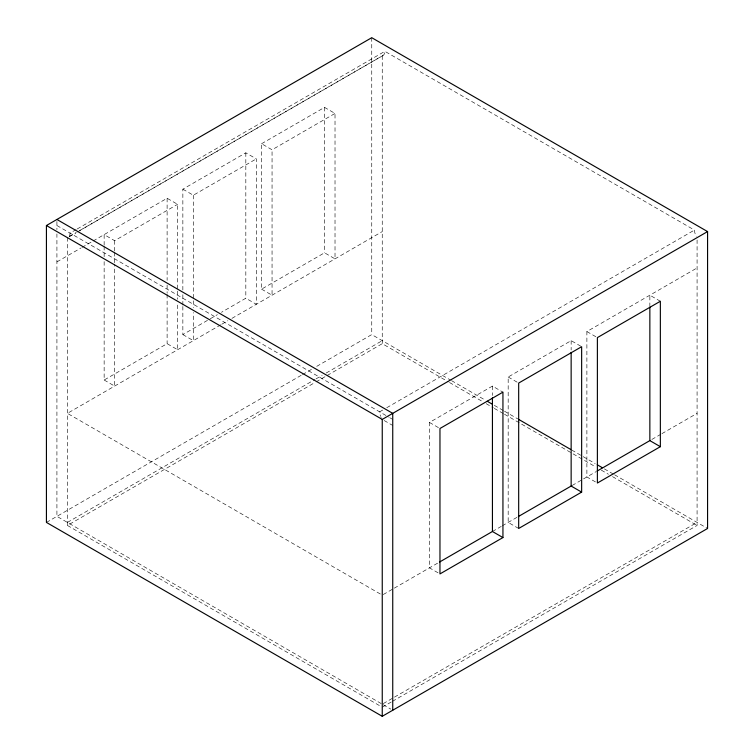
<?xml version="1.0" encoding="UTF-8"?>
<svg xmlns="http://www.w3.org/2000/svg" width="754" height="754" viewBox="0 0 754 754"><rect width="100%" height="100%" fill="white"/><g stroke="black" fill="none" stroke-linecap="round" stroke-linejoin="round"><path stroke-width="0.57" stroke-dasharray="3.77 2.83" d="M76.154 229.574L70.037 233.099A9.736 5.627 60 0 1 69.076 236.417M77.172 228.98L384.87 51.329L694.453 230.074A9.736 5.627 60 0 0 696.338 236.426M69.453 236.464L75.57 232.939M79.641 230.583L382.25 55.881A9.736 5.627 60 0 0 384.87 51.329M69.18 236.699L76.314 232.581M77.332 231.996L382.994 55.523M56.918 261.883L81.036 247.953M82.045 247.378L92.092 241.572M93.091 240.997L167.115 198.264L177.605 204.325L177.605 289.932M182.854 290.026L182.854 189.169L245.823 152.817L256.313 158.877L256.313 304.296L245.823 298.235L221.45 312.307M261.563 143.731L324.531 107.379L335.021 113.439L335.021 258.848L324.531 252.797L261.563 289.15L261.563 143.731L272.053 149.792L335.021 113.439M104.146 245.173L104.146 234.617L114.636 240.677L177.605 204.325M182.854 189.169L193.344 195.229L256.313 158.877M104.146 261.591L104.146 380.025L167.115 343.673L177.605 349.733L177.605 304.003M182.854 306.444L182.854 334.587L209.263 319.347M210.272 318.753L217.388 314.654M220.771 324.814L67.417 413.352L381.232 594.529M221.78 324.229L227.878 320.714M231.94 318.367L382.25 231.591M46.428 522.418L301.449 375.181M302.467 374.587L312.656 368.706M316.737 366.359L371.75 334.587L450.515 380.063M67.417 522.418L315.002 379.469M316.02 378.885L322.137 375.351M326.209 373.004L382.25 340.648M67.417 237.642L67.417 525.444L315.002 382.504M316.02 381.91L326.209 376.029M327.227 375.445L382.25 343.683L448.47 381.91M382.683 410.072L379.62 411.835A9.736 5.627 60 0 0 380.591 416.274M386.755 407.716L694.453 230.074M438.055 572.814L429.469 567.856L429.469 422.438L492.437 386.086L502.937 392.146M518.677 528.469L508.177 522.418L508.177 377L571.146 340.648L581.645 346.708M595.471 481.929L586.885 476.971L586.885 331.553L697.082 267.934M383.249 594.538L393.296 588.742M394.304 588.158L438.611 562.578M492.437 531.504L501.297 526.386M502.277 525.821L517.319 517.14M572.126 485.491L596.028 471.693M651.861 439.459L660.909 434.238M661.908 433.654L697.082 413.352M383.268 703.595L393.456 697.714M394.474 697.12L697.082 522.418M382.25 707.214L391.42 701.917M392.438 701.333L697.082 525.444L697.082 239.97M660.353 301.261L649.854 295.2L649.854 305.756M586.885 331.553L597.385 337.613M508.177 377L518.677 383.06M451.533 380.647L485.152 400.063M494.322 405.36L503.493 410.647M504.511 411.241L517.753 418.885M571.758 450.063L595.189 463.587M604.359 468.884L613.53 474.181M614.548 474.766L707.572 528.479M449.497 382.504L482.098 401.326M486.17 403.682L493.304 407.801M494.322 408.385L503.493 413.682M504.511 414.266L595.189 466.622M601.306 470.147L608.44 474.266M612.512 476.622L697.082 525.444M261.563 289.15L272.053 295.21L272.053 149.792M429.469 422.438L439.968 428.498M56.918 225.521L388.706 417.085M389.714 417.659L392.74 419.413M384.154 420.515L392.74 425.473M182.854 334.587L193.344 340.648L193.344 312.505M104.146 380.025L114.636 386.086L114.636 264.126M381.232 703.595L56.918 516.358L56.918 233.919M383.202 704.736L390.836 709.137M67.417 525.444L381.232 706.621M571.146 340.648L571.146 350.026M492.437 386.086L492.437 395.473M382.25 55.881L382.25 343.683M371.75 37.7L371.75 334.587M324.531 107.379L324.531 252.797M245.823 152.817L245.823 298.235M193.344 195.229L193.344 299.602M193.344 300.771L193.344 307.811M182.854 294.72L182.854 305.266M177.605 291.101L177.605 299.31M167.115 198.264L167.115 280.347M167.115 285.04L167.115 293.249M167.115 294.428L167.115 343.673M114.636 240.677L114.636 251.223M114.636 252.401L114.636 262.957M104.146 246.341L104.146 256.897M56.918 221.488L56.918 229.565M381.166 417.565A9.736 5.627 60 0 1 380.864 416.924"/><path stroke-width="1.13" d="M46.428 225.521L371.75 37.7L707.572 231.582L707.572 528.479L382.25 716.3L46.428 522.418L46.428 225.521L382.25 419.413L707.572 231.582M439.629 561.994L492.437 531.504L502.937 537.564L502.937 392.146L439.968 428.498L439.968 573.917L502.937 537.564M518.337 516.547L571.146 486.057L581.645 492.117L581.645 346.708L518.677 383.06L518.677 528.469L581.645 492.117M597.045 471.109L649.854 440.619L660.353 446.679L660.353 301.261L597.385 337.613L597.385 483.031L660.353 446.679M487.188 401.241L492.287 404.182M518.78 419.469L570.74 449.469M597.234 464.766L602.323 467.706M56.918 219.471L392.74 413.352L392.74 710.24M649.854 306.935L649.854 440.619M571.146 352.372L571.146 486.057M492.437 397.81L492.437 531.504M382.25 419.413L382.25 716.3"/></g></svg>
